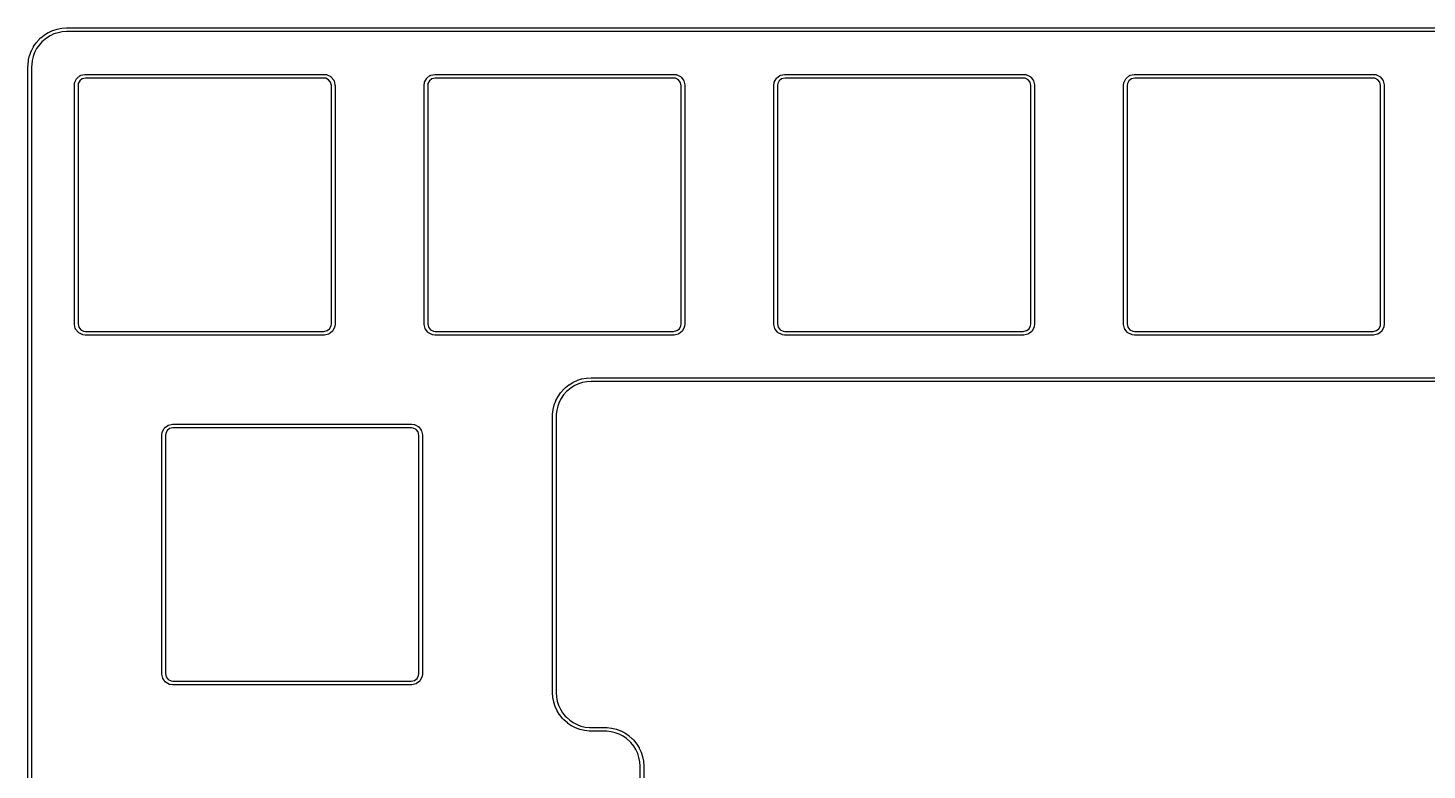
# Model space of a CAD drawing. Extents: x 0.3 to 11.5, y -5.1 to -1.4.
# Drawn here: x 0.253 to 3.253, y -2.956 to -1.365 of the extents above; entities that cross this region are included whole.
import ezdxf

# ---------------------------------------------------------------- set-up
doc = ezdxf.new("R2010")
doc.units = 0
doc.header["$MEASUREMENT"] = 0
doc.layers.add('BLACK', color=7, linetype='CONTINUOUS')

msp = doc.modelspace()

# ---------------------------------------------------------------- linework, layer by layer
at = {"layer": 'BLACK', "linetype": 'CONTINUOUS'}
for p, q in [((0.288374, -1.38025), (0.288535, -1.38006)), ((0.288535, -1.38006), (0.296735, -1.37502)), ((0.296735, -1.37502), (0.296977, -1.37496)), ((0.296977, -1.37496), (0.297159, -1.37479)), ((0.297159, -1.37479), (0.305888, -1.3708)), ((0.308947, -1.37805), (0.300656, -1.38185)), ((0.305888, -1.3708), (0.306134, -1.37077)), ((0.306134, -1.37077), (0.306336, -1.37062)), ((0.306336, -1.37062), (0.315492, -1.36772)), ((0.317644, -1.37529), (0.308947, -1.37805)), ((0.315492, -1.36772), (0.315741, -1.36772)), ((0.315741, -1.36772), (0.315959, -1.3676)), ((0.315959, -1.3676), (0.325442, -1.36583)), ((0.326652, -1.37361), (0.317644, -1.37529)), ((0.325442, -1.36583), (0.325691, -1.36586)), ((0.325691, -1.36586), (0.325923, -1.36577)), ((0.325923, -1.36577), (0.335633, -1.36517)), ((0.335997, -1.37303), (0.326652, -1.37361)), ((0.335633, -1.36517), (0.335756, -1.3652)), ((0.335756, -1.3652), (0.335876, -1.36516)), ((0.335876, -1.36516), (10.0278, -1.36516)), ((10.0278, -1.37303), (0.335997, -1.37303)), ((0.260391, -1.41413), (0.26481, -1.4056)), ((0.26481, -1.4056), (0.264987, -1.40542)), ((0.264987, -1.40542), (0.265058, -1.40518)), ((0.265058, -1.40518), (0.270509, -1.39722)), ((0.271691, -1.40943), (0.267492, -1.41753)), ((0.270509, -1.39722), (0.270707, -1.39707)), ((0.270707, -1.39707), (0.270807, -1.39684)), ((0.270807, -1.39684), (0.277248, -1.38955)), ((0.276868, -1.40187), (0.271691, -1.40943)), ((0.283036, -1.39489), (0.276868, -1.40187)), ((0.277248, -1.38955), (0.2774, -1.38946)), ((0.2774, -1.38946), (0.277484, -1.38931)), ((0.277484, -1.38931), (0.280313, -1.38661)), ((0.280313, -1.38661), (0.280473, -1.38654)), ((0.280473, -1.38654), (0.28057, -1.38639)), ((0.28057, -1.38639), (0.28814, -1.38034)), ((0.285619, -1.39243), (0.283036, -1.39489)), ((0.292867, -1.38664), (0.285619, -1.39243)), ((0.28814, -1.38034), (0.288374, -1.38025)), ((0.300656, -1.38185), (0.292867, -1.38664)), ((0.25332, -1.44349), (0.254395, -1.43386)), ((0.254395, -1.43386), (0.254498, -1.43363)), ((0.254478, -1.43339), (0.25671, -1.42402)), ((0.254498, -1.43363), (0.254478, -1.43339)), ((0.25671, -1.42402), (0.256839, -1.42381)), ((0.256839, -1.42381), (0.256849, -1.42356)), ((0.256849, -1.42356), (0.260196, -1.41456)), ((0.260196, -1.41456), (0.26035, -1.41437)), ((0.26035, -1.41437), (0.260391, -1.41413)), ((0.262193, -1.43498), (0.261164, -1.4442)), ((0.264313, -1.42608), (0.262193, -1.43498)), ((0.267492, -1.41753), (0.264313, -1.42608)), ((0.253199, -1.44783), (0.253215, -1.44779)), ((0.253199, -5.04035), (0.253199, -1.44783)), ((0.2532, -1.44774), (0.253297, -1.44383)), ((0.253215, -1.44779), (0.2532, -1.44774)), ((0.253297, -1.44383), (0.253355, -1.44367)), ((0.253355, -1.44367), (0.25332, -1.44349)), ((0.261164, -1.4442), (0.261073, -1.44788)), ((0.261073, -1.44788), (0.261073, -5.04023)), ((0.35861, -1.47257), (0.365266, -1.46735)), ((0.365266, -1.46735), (0.366079, -1.46705)), ((0.366079, -1.46705), (0.366823, -1.46661)), ((0.366823, -1.46661), (0.375357, -1.46466)), ((0.375357, -1.46466), (0.375804, -1.46471)), ((0.375804, -1.46471), (0.37623, -1.46457)), ((0.37623, -1.46457), (0.888041, -1.46457)), ((0.888041, -1.46457), (0.888283, -1.46465)), ((0.888283, -1.46465), (0.888533, -1.4646)), ((0.888533, -1.4646), (0.893453, -1.46522)), ((0.893453, -1.46522), (0.894073, -1.46551)), ((0.894073, -1.46551), (0.894749, -1.46562)), ((0.894749, -1.46562), (0.902351, -1.46949)), ((0.902351, -1.46949), (0.902953, -1.47009)), ((0.902953, -1.47009), (0.90366, -1.47057)), ((1.10861, -1.47257), (1.11527, -1.46735)), ((1.11527, -1.46735), (1.11608, -1.46705)), ((1.11608, -1.46705), (1.11682, -1.46661)), ((1.11682, -1.46661), (1.12536, -1.46466)), ((1.12536, -1.46466), (1.1258, -1.46471)), ((1.1258, -1.46471), (1.12623, -1.46457)), ((1.12623, -1.46457), (1.63804, -1.46457)), ((1.63804, -1.46457), (1.63828, -1.46465)), ((1.63828, -1.46465), (1.63853, -1.4646)), ((1.63853, -1.4646), (1.64345, -1.46522)), ((1.64345, -1.46522), (1.64407, -1.46551)), ((1.64407, -1.46551), (1.64475, -1.46562)), ((1.64475, -1.46562), (1.65235, -1.46949)), ((1.65235, -1.46949), (1.65295, -1.47009)), ((1.65295, -1.47009), (1.65366, -1.47057)), ((1.85861, -1.47257), (1.86527, -1.46735)), ((1.86527, -1.46735), (1.86608, -1.46705)), ((1.86608, -1.46705), (1.86682, -1.46661)), ((1.86682, -1.46661), (1.87536, -1.46466)), ((1.87536, -1.46466), (1.8758, -1.46471)), ((1.8758, -1.46471), (1.87623, -1.46457)), ((1.87623, -1.46457), (2.38804, -1.46457)), ((2.38804, -1.46457), (2.38828, -1.46465)), ((2.38828, -1.46465), (2.38853, -1.4646)), ((2.38853, -1.4646), (2.39345, -1.46522)), ((2.39345, -1.46522), (2.39407, -1.46551)), ((2.39407, -1.46551), (2.39475, -1.46562)), ((2.39475, -1.46562), (2.40235, -1.46949)), ((2.40235, -1.46949), (2.40295, -1.47009)), ((2.40295, -1.47009), (2.40366, -1.47057)), ((2.60861, -1.47257), (2.61527, -1.46735)), ((2.61527, -1.46735), (2.61608, -1.46705)), ((2.61608, -1.46705), (2.61682, -1.46661)), ((2.61682, -1.46661), (2.62536, -1.46466)), ((2.62536, -1.46466), (2.6258, -1.46471)), ((2.6258, -1.46471), (2.62623, -1.46457)), ((2.62623, -1.46457), (3.13804, -1.46457)), ((3.13804, -1.46457), (3.13828, -1.46465)), ((3.13828, -1.46465), (3.13853, -1.4646)), ((3.13853, -1.4646), (3.14345, -1.46522)), ((3.14345, -1.46522), (3.14407, -1.46551)), ((3.14407, -1.46551), (3.14475, -1.46562)), ((3.14475, -1.46562), (3.15235, -1.46949)), ((3.15235, -1.46949), (3.15295, -1.47009)), ((3.15295, -1.47009), (3.15366, -1.47057)), ((0.352608, -1.48819), (0.352687, -1.48795)), ((0.352608, -2), (0.352608, -1.48819)), ((0.352639, -1.4877), (0.353259, -1.48278)), ((0.352687, -1.48795), (0.352639, -1.4877)), ((0.353259, -1.48278), (0.35355, -1.48216)), ((0.35355, -1.48216), (0.353657, -1.48148)), ((0.353657, -1.48148), (0.357533, -1.47388)), ((0.357533, -1.47388), (0.358135, -1.47328)), ((0.358135, -1.47328), (0.35861, -1.47257)), ((0.360985, -1.48444), (0.360482, -1.48844)), ((0.360482, -1.48844), (0.360482, -1.99956)), ((0.364154, -1.47823), (0.360985, -1.48444)), ((0.369431, -1.47409), (0.364154, -1.47823)), ((0.376672, -1.47244), (0.369431, -1.47409)), ((0.887794, -1.47244), (0.376672, -1.47244)), ((0.891786, -1.47294), (0.887794, -1.47244)), ((0.898001, -1.47611), (0.891786, -1.47294)), ((0.902142, -1.48139), (0.898001, -1.47611)), ((0.903789, -1.48863), (0.902142, -1.48139)), ((0.90366, -1.47057), (0.908883, -1.47722)), ((0.903789, -1.99975), (0.903789, -1.48863)), ((0.908883, -1.47722), (0.909181, -1.47804)), ((0.909181, -1.47804), (0.909624, -1.47878)), ((0.909624, -1.47878), (0.911565, -1.48732)), ((0.911565, -1.48732), (0.911525, -1.48776)), ((0.911525, -1.48776), (0.911663, -1.48819)), ((0.911663, -1.48819), (0.911663, -2)), ((1.10261, -1.48819), (1.10269, -1.48795)), ((1.10261, -2), (1.10261, -1.48819)), ((1.10264, -1.4877), (1.10326, -1.48278)), ((1.10269, -1.48795), (1.10264, -1.4877)), ((1.10326, -1.48278), (1.10355, -1.48216)), ((1.10355, -1.48216), (1.10366, -1.48148)), ((1.10366, -1.48148), (1.10753, -1.47388)), ((1.10753, -1.47388), (1.10814, -1.47328)), ((1.10814, -1.47328), (1.10861, -1.47257)), ((1.11099, -1.48444), (1.11048, -1.48844)), ((1.11048, -1.48844), (1.11048, -1.99956)), ((1.11415, -1.47823), (1.11099, -1.48444)), ((1.11943, -1.47409), (1.11415, -1.47823)), ((1.12667, -1.47244), (1.11943, -1.47409)), ((1.63779, -1.47244), (1.12667, -1.47244)), ((1.64179, -1.47294), (1.63779, -1.47244)), ((1.648, -1.47611), (1.64179, -1.47294)), ((1.65214, -1.48139), (1.648, -1.47611)), ((1.65379, -1.48863), (1.65214, -1.48139)), ((1.65366, -1.47057), (1.65888, -1.47722)), ((1.65379, -1.99975), (1.65379, -1.48863)), ((1.65888, -1.47722), (1.65918, -1.47804)), ((1.65918, -1.47804), (1.65962, -1.47878)), ((1.65962, -1.47878), (1.66157, -1.48732)), ((1.66157, -1.48732), (1.66152, -1.48776)), ((1.66152, -1.48776), (1.66166, -1.48819)), ((1.66166, -1.48819), (1.66166, -2)), ((1.85261, -1.48819), (1.85269, -1.48795)), ((1.85261, -2), (1.85261, -1.48819)), ((1.85264, -1.4877), (1.85326, -1.48278)), ((1.85269, -1.48795), (1.85264, -1.4877)), ((1.85326, -1.48278), (1.85355, -1.48216)), ((1.85355, -1.48216), (1.85366, -1.48148)), ((1.85366, -1.48148), (1.85753, -1.47388)), ((1.85753, -1.47388), (1.85814, -1.47328)), ((1.85814, -1.47328), (1.85861, -1.47257)), ((1.86099, -1.48444), (1.86048, -1.48844)), ((1.86048, -1.48844), (1.86048, -1.99956)), ((1.86415, -1.47823), (1.86099, -1.48444)), ((1.86943, -1.47409), (1.86415, -1.47823)), ((1.87667, -1.47244), (1.86943, -1.47409)), ((2.38779, -1.47244), (1.87667, -1.47244)), ((2.39179, -1.47294), (2.38779, -1.47244)), ((2.398, -1.47611), (2.39179, -1.47294)), ((2.40214, -1.48139), (2.398, -1.47611)), ((2.40379, -1.48863), (2.40214, -1.48139)), ((2.40366, -1.47057), (2.40888, -1.47722)), ((2.40379, -1.99975), (2.40379, -1.48863)), ((2.40888, -1.47722), (2.40918, -1.47804)), ((2.40918, -1.47804), (2.40962, -1.47878)), ((2.40962, -1.47878), (2.41157, -1.48732)), ((2.41157, -1.48732), (2.41152, -1.48776)), ((2.41152, -1.48776), (2.41166, -1.48819)), ((2.41166, -1.48819), (2.41166, -2)), ((2.60261, -1.48819), (2.60269, -1.48795)), ((2.60261, -2), (2.60261, -1.48819)), ((2.60264, -1.4877), (2.60326, -1.48278)), ((2.60269, -1.48795), (2.60264, -1.4877)), ((2.60326, -1.48278), (2.60355, -1.48216)), ((2.60355, -1.48216), (2.60366, -1.48148)), ((2.60366, -1.48148), (2.60753, -1.47388)), ((2.60753, -1.47388), (2.60814, -1.47328)), ((2.60814, -1.47328), (2.60861, -1.47257)), ((2.61099, -1.48444), (2.61048, -1.48844)), ((2.61048, -1.48844), (2.61048, -1.99956)), ((2.61415, -1.47823), (2.61099, -1.48444)), ((2.61943, -1.47409), (2.61415, -1.47823)), ((2.62667, -1.47244), (2.61943, -1.47409)), ((3.13779, -1.47244), (2.62667, -1.47244)), ((3.14179, -1.47294), (3.13779, -1.47244)), ((3.148, -1.47611), (3.14179, -1.47294)), ((3.15214, -1.48139), (3.148, -1.47611)), ((3.15379, -1.48863), (3.15214, -1.48139)), ((3.15366, -1.47057), (3.15888, -1.47722)), ((3.15379, -1.99975), (3.15379, -1.48863)), ((3.15888, -1.47722), (3.15918, -1.47804)), ((3.15918, -1.47804), (3.15962, -1.47878)), ((3.15962, -1.47878), (3.16157, -1.48732)), ((3.16157, -1.48732), (3.16152, -1.48776)), ((3.16152, -1.48776), (3.16166, -1.48819)), ((3.16166, -1.48819), (3.16166, -2)), ((0.352747, -2.00043), (0.352608, -2)), ((0.352706, -2.00087), (0.352747, -2.00043)), ((0.354647, -2.00941), (0.352706, -2.00087)), ((0.355091, -2.01015), (0.354647, -2.00941)), ((0.360482, -1.99956), (0.362129, -2.0068)), ((0.362129, -2.0068), (0.36627, -2.01208)), ((0.894841, -2.0141), (0.900118, -2.00996)), ((0.900118, -2.00996), (0.903286, -2.00374)), ((0.903286, -2.00374), (0.903789, -1.99975)), ((0.910614, -2.00671), (0.906739, -2.01431)), ((0.910721, -2.00603), (0.910614, -2.00671)), ((0.911013, -2.00541), (0.910721, -2.00603)), ((0.911633, -2.00049), (0.911013, -2.00541)), ((0.911663, -2), (0.911585, -2.00024)), ((0.911585, -2.00024), (0.911633, -2.00049)), ((1.10275, -2.00043), (1.10261, -2)), ((1.10271, -2.00087), (1.10275, -2.00043)), ((1.10465, -2.00941), (1.10271, -2.00087)), ((1.10509, -2.01015), (1.10465, -2.00941)), ((1.11048, -1.99956), (1.11213, -2.0068)), ((1.11213, -2.0068), (1.11627, -2.01208)), ((1.64484, -2.0141), (1.65012, -2.00996)), ((1.65012, -2.00996), (1.65329, -2.00374)), ((1.65329, -2.00374), (1.65379, -1.99975)), ((1.66061, -2.00671), (1.65674, -2.01431)), ((1.66072, -2.00603), (1.66061, -2.00671)), ((1.66101, -2.00541), (1.66072, -2.00603)), ((1.66163, -2.00049), (1.66101, -2.00541)), ((1.66166, -2), (1.66158, -2.00024)), ((1.66158, -2.00024), (1.66163, -2.00049)), ((1.85275, -2.00043), (1.85261, -2)), ((1.85271, -2.00087), (1.85275, -2.00043)), ((1.85465, -2.00941), (1.85271, -2.00087)), ((1.85509, -2.01015), (1.85465, -2.00941)), ((1.86048, -1.99956), (1.86213, -2.0068)), ((1.86213, -2.0068), (1.86627, -2.01208)), ((2.39484, -2.0141), (2.40012, -2.00996)), ((2.40012, -2.00996), (2.40329, -2.00374)), ((2.40329, -2.00374), (2.40379, -1.99975)), ((2.41061, -2.00671), (2.40674, -2.01431)), ((2.41072, -2.00603), (2.41061, -2.00671)), ((2.41101, -2.00541), (2.41072, -2.00603)), ((2.41163, -2.00049), (2.41101, -2.00541)), ((2.41166, -2), (2.41158, -2.00024)), ((2.41158, -2.00024), (2.41163, -2.00049)), ((2.60275, -2.00043), (2.60261, -2)), ((2.60271, -2.00087), (2.60275, -2.00043)), ((2.60465, -2.00941), (2.60271, -2.00087)), ((2.60509, -2.01015), (2.60465, -2.00941)), ((2.61048, -1.99956), (2.61213, -2.0068)), ((2.61213, -2.0068), (2.61627, -2.01208)), ((3.14484, -2.0141), (3.15012, -2.00996)), ((3.15012, -2.00996), (3.15329, -2.00374)), ((3.15329, -2.00374), (3.15379, -1.99975)), ((3.16061, -2.00671), (3.15674, -2.01431)), ((3.16072, -2.00603), (3.16061, -2.00671)), ((3.16101, -2.00541), (3.16072, -2.00603)), ((3.16163, -2.00049), (3.16101, -2.00541)), ((3.16166, -2), (3.16158, -2.00024)), ((3.16158, -2.00024), (3.16163, -2.00049)), ((0.355389, -2.01096), (0.355091, -2.01015)), ((0.360611, -2.01762), (0.355389, -2.01096)), ((0.361319, -2.0181), (0.360611, -2.01762)), ((0.361921, -2.0187), (0.361319, -2.0181)), ((0.369523, -2.02257), (0.361921, -2.0187)), ((0.36627, -2.01208), (0.372486, -2.01525)), ((0.370199, -2.02268), (0.369523, -2.02257)), ((0.370819, -2.02297), (0.370199, -2.02268)), ((0.375738, -2.02359), (0.370819, -2.02297)), ((0.372486, -2.01525), (0.376477, -2.01575)), ((0.375988, -2.02354), (0.375738, -2.02359)), ((0.37623, -2.02362), (0.375988, -2.02354)), ((0.888041, -2.02362), (0.37623, -2.02362)), ((0.376477, -2.01575), (0.887599, -2.01575)), ((0.887599, -2.01575), (0.894841, -2.0141)), ((0.888468, -2.02348), (0.888041, -2.02362)), ((0.888915, -2.02352), (0.888468, -2.02348)), ((0.897449, -2.02158), (0.888915, -2.02352)), ((0.898193, -2.02114), (0.897449, -2.02158)), ((0.899006, -2.02084), (0.898193, -2.02114)), ((0.905662, -2.01562), (0.899006, -2.02084)), ((0.906136, -2.01491), (0.905662, -2.01562)), ((0.906739, -2.01431), (0.906136, -2.01491)), ((1.10539, -2.01096), (1.10509, -2.01015)), ((1.11061, -2.01762), (1.10539, -2.01096)), ((1.11132, -2.0181), (1.11061, -2.01762)), ((1.11192, -2.0187), (1.11132, -2.0181)), ((1.11952, -2.02257), (1.11192, -2.0187)), ((1.11627, -2.01208), (1.12249, -2.01525)), ((1.1202, -2.02268), (1.11952, -2.02257)), ((1.12082, -2.02297), (1.1202, -2.02268)), ((1.12574, -2.02359), (1.12082, -2.02297)), ((1.12249, -2.01525), (1.12648, -2.01575)), ((1.12599, -2.02354), (1.12574, -2.02359)), ((1.12623, -2.02362), (1.12599, -2.02354)), ((1.63804, -2.02362), (1.12623, -2.02362)), ((1.12648, -2.01575), (1.6376, -2.01575)), ((1.6376, -2.01575), (1.64484, -2.0141)), ((1.63847, -2.02348), (1.63804, -2.02362)), ((1.63891, -2.02352), (1.63847, -2.02348)), ((1.64745, -2.02158), (1.63891, -2.02352)), ((1.64819, -2.02114), (1.64745, -2.02158)), ((1.64901, -2.02084), (1.64819, -2.02114)), ((1.65566, -2.01562), (1.64901, -2.02084)), ((1.65614, -2.01491), (1.65566, -2.01562)), ((1.65674, -2.01431), (1.65614, -2.01491)), ((1.85539, -2.01096), (1.85509, -2.01015)), ((1.86061, -2.01762), (1.85539, -2.01096)), ((1.86132, -2.0181), (1.86061, -2.01762)), ((1.86192, -2.0187), (1.86132, -2.0181)), ((1.86952, -2.02257), (1.86192, -2.0187)), ((1.86627, -2.01208), (1.87249, -2.01525)), ((1.8702, -2.02268), (1.86952, -2.02257)), ((1.87082, -2.02297), (1.8702, -2.02268)), ((1.87574, -2.02359), (1.87082, -2.02297)), ((1.87249, -2.01525), (1.87648, -2.01575)), ((1.87599, -2.02354), (1.87574, -2.02359)), ((1.87623, -2.02362), (1.87599, -2.02354)), ((2.38804, -2.02362), (1.87623, -2.02362)), ((1.87648, -2.01575), (2.3876, -2.01575)), ((2.3876, -2.01575), (2.39484, -2.0141)), ((2.38847, -2.02348), (2.38804, -2.02362)), ((2.38891, -2.02352), (2.38847, -2.02348)), ((2.39745, -2.02158), (2.38891, -2.02352)), ((2.39819, -2.02114), (2.39745, -2.02158)), ((2.39901, -2.02084), (2.39819, -2.02114)), ((2.40566, -2.01562), (2.39901, -2.02084)), ((2.40614, -2.01491), (2.40566, -2.01562)), ((2.40674, -2.01431), (2.40614, -2.01491)), ((2.60539, -2.01096), (2.60509, -2.01015)), ((2.61061, -2.01762), (2.60539, -2.01096)), ((2.61132, -2.0181), (2.61061, -2.01762)), ((2.61192, -2.0187), (2.61132, -2.0181)), ((2.61952, -2.02257), (2.61192, -2.0187)), ((2.61627, -2.01208), (2.62249, -2.01525)), ((2.6202, -2.02268), (2.61952, -2.02257)), ((2.62082, -2.02297), (2.6202, -2.02268)), ((2.62574, -2.02359), (2.62082, -2.02297)), ((2.62249, -2.01525), (2.62648, -2.01575)), ((2.62599, -2.02354), (2.62574, -2.02359)), ((2.62623, -2.02362), (2.62599, -2.02354)), ((3.13804, -2.02362), (2.62623, -2.02362)), ((2.62648, -2.01575), (3.1376, -2.01575)), ((3.1376, -2.01575), (3.14484, -2.0141)), ((3.13847, -2.02348), (3.13804, -2.02362)), ((3.13891, -2.02352), (3.13847, -2.02348)), ((3.14745, -2.02158), (3.13891, -2.02352)), ((3.14819, -2.02114), (3.14745, -2.02158)), ((3.14901, -2.02084), (3.14819, -2.02114)), ((3.15566, -2.01562), (3.14901, -2.02084)), ((3.15614, -2.01491), (3.15566, -2.01562)), ((3.15674, -2.01431), (3.15614, -2.01491)), ((1.41337, -2.13025), (1.41354, -2.13006)), ((1.41354, -2.13006), (1.42174, -2.12502)), ((1.42174, -2.12502), (1.42198, -2.12496)), ((1.42198, -2.12496), (1.42216, -2.12479)), ((1.42216, -2.12479), (1.43089, -2.1208)), ((1.43395, -2.12805), (1.42566, -2.13185)), ((1.43089, -2.1208), (1.43113, -2.12077)), ((1.43113, -2.12077), (1.43134, -2.12062)), ((1.43134, -2.12062), (1.44049, -2.11772)), ((1.44264, -2.12529), (1.43395, -2.12805)), ((1.44049, -2.11772), (1.44074, -2.11772)), ((1.44074, -2.11772), (1.44096, -2.1176)), ((1.44096, -2.1176), (1.45044, -2.11583)), ((1.45165, -2.12361), (1.44264, -2.12529)), ((1.45044, -2.11583), (1.45069, -2.11586)), ((1.45069, -2.11586), (1.45092, -2.11577)), ((1.45092, -2.11577), (1.46063, -2.11517)), ((1.461, -2.12303), (1.45165, -2.12361)), ((1.46063, -2.11517), (1.46076, -2.1152)), ((1.46076, -2.1152), (1.46088, -2.11516)), ((1.46088, -2.11516), (10.3034, -2.11516)), ((10.3033, -2.12303), (1.461, -2.12303)), ((1.38539, -2.16413), (1.38981, -2.1556)), ((1.38981, -2.1556), (1.38999, -2.15542)), ((1.38999, -2.15542), (1.39006, -2.15518)), ((1.39006, -2.15518), (1.39551, -2.14722)), ((1.39669, -2.15943), (1.39249, -2.16753)), ((1.39551, -2.14722), (1.39571, -2.14707)), ((1.39571, -2.14707), (1.39581, -2.14684)), ((1.39581, -2.14684), (1.40225, -2.13955)), ((1.40187, -2.15187), (1.39669, -2.15943)), ((1.40804, -2.14489), (1.40187, -2.15187)), ((1.40225, -2.13955), (1.4024, -2.13946)), ((1.4024, -2.13946), (1.40248, -2.1393)), ((1.40248, -2.1393), (1.40531, -2.13661)), ((1.40531, -2.13661), (1.40547, -2.13654)), ((1.40547, -2.13654), (1.40557, -2.13639)), ((1.40557, -2.13639), (1.41314, -2.13034)), ((1.41062, -2.14243), (1.40804, -2.14489)), ((1.41787, -2.13664), (1.41062, -2.14243)), ((1.41314, -2.13034), (1.41337, -2.13025)), ((1.42566, -2.13185), (1.41787, -2.13664)), ((1.37832, -2.19349), (1.37939, -2.18386)), ((1.37939, -2.18386), (1.3795, -2.18363)), ((1.37948, -2.18339), (1.38171, -2.17402)), ((1.3795, -2.18363), (1.37948, -2.18339)), ((1.38171, -2.17402), (1.38184, -2.17381)), ((1.38184, -2.17381), (1.38185, -2.17356)), ((1.38185, -2.17356), (1.3852, -2.16456)), ((1.3852, -2.16456), (1.38535, -2.16437)), ((1.38535, -2.16437), (1.38539, -2.16413)), ((1.38719, -2.18498), (1.38616, -2.1942)), ((1.38931, -2.17608), (1.38719, -2.18498)), ((1.39249, -2.16753), (1.38931, -2.17608)), ((0.54611, -2.22257), (0.552766, -2.21735)), ((0.552766, -2.21735), (0.553579, -2.21705)), ((0.553579, -2.21705), (0.554323, -2.21661)), ((0.554323, -2.21661), (0.562857, -2.21467)), ((0.562857, -2.21467), (0.563304, -2.21471)), ((0.563304, -2.21471), (0.56373, -2.21457)), ((0.56373, -2.21457), (1.07554, -2.21457)), ((1.07554, -2.21457), (1.07578, -2.21465)), ((1.07578, -2.21465), (1.07603, -2.2146)), ((1.07603, -2.2146), (1.08095, -2.21522)), ((1.08095, -2.21522), (1.08157, -2.21551)), ((1.08157, -2.21551), (1.08225, -2.21562)), ((1.08225, -2.21562), (1.08985, -2.21949)), ((1.08985, -2.21949), (1.09045, -2.22009)), ((1.09045, -2.22009), (1.09116, -2.22057)), ((1.3782, -2.19774), (1.3783, -2.19383)), ((1.37821, -2.19779), (1.3782, -2.19774)), ((1.3782, -2.19783), (1.37821, -2.19779)), ((1.3782, -2.79035), (1.3782, -2.19783)), ((1.3783, -2.19383), (1.37836, -2.19367)), ((1.37836, -2.19367), (1.37832, -2.19349)), ((1.38616, -2.1942), (1.38607, -2.19788)), ((1.38607, -2.19788), (1.38607, -2.79023)), ((0.540108, -2.23819), (0.540187, -2.23795)), ((0.540108, -2.75), (0.540108, -2.23819)), ((0.540139, -2.2377), (0.540759, -2.23278)), ((0.540187, -2.23795), (0.540139, -2.2377)), ((0.540759, -2.23278), (0.54105, -2.23216)), ((0.54105, -2.23216), (0.541157, -2.23148)), ((0.541157, -2.23148), (0.545033, -2.22388)), ((0.545033, -2.22388), (0.545635, -2.22328)), ((0.545635, -2.22328), (0.54611, -2.22257)), ((0.548485, -2.23444), (0.547982, -2.23844)), ((0.547982, -2.23844), (0.547982, -2.74956)), ((0.551654, -2.22823), (0.548485, -2.23444)), ((0.556931, -2.22409), (0.551654, -2.22823)), ((0.564172, -2.22244), (0.556931, -2.22409)), ((1.07529, -2.22244), (0.564172, -2.22244)), ((1.07929, -2.22294), (1.07529, -2.22244)), ((1.0855, -2.22611), (1.07929, -2.22294)), ((1.08964, -2.23139), (1.0855, -2.22611)), ((1.09129, -2.23863), (1.08964, -2.23139)), ((1.09116, -2.22057), (1.09638, -2.22722)), ((1.09129, -2.74975), (1.09129, -2.23863)), ((1.09638, -2.22722), (1.09668, -2.22804)), ((1.09668, -2.22804), (1.09712, -2.22878)), ((1.09712, -2.22878), (1.09907, -2.23732)), ((1.09907, -2.23732), (1.09902, -2.23776)), ((1.09902, -2.23776), (1.09916, -2.23819)), ((1.09916, -2.23819), (1.09916, -2.75)), ((0.540247, -2.75043), (0.540108, -2.75)), ((0.540206, -2.75087), (0.540247, -2.75043)), ((0.542147, -2.75941), (0.540206, -2.75087)), ((0.542591, -2.76015), (0.542147, -2.75941)), ((0.542889, -2.76096), (0.542591, -2.76015)), ((0.547982, -2.74956), (0.549629, -2.7568)), ((0.549629, -2.7568), (0.55377, -2.76208)), ((1.08234, -2.7641), (1.08762, -2.75996)), ((1.08762, -2.75996), (1.09079, -2.75374)), ((1.09079, -2.75374), (1.09129, -2.74975)), ((1.09811, -2.75671), (1.09424, -2.76431)), ((1.09822, -2.75603), (1.09811, -2.75671)), ((1.09851, -2.75541), (1.09822, -2.75603)), ((1.09913, -2.75049), (1.09851, -2.75541)), ((1.09916, -2.75), (1.09908, -2.75024)), ((1.09908, -2.75024), (1.09913, -2.75049)), ((0.548111, -2.76762), (0.542889, -2.76096)), ((0.548819, -2.7681), (0.548111, -2.76762)), ((0.549421, -2.7687), (0.548819, -2.7681)), ((0.557023, -2.77257), (0.549421, -2.7687)), ((0.55377, -2.76208), (0.559986, -2.76525)), ((0.557699, -2.77268), (0.557023, -2.77257)), ((0.558319, -2.77297), (0.557699, -2.77268)), ((0.563238, -2.77359), (0.558319, -2.77297)), ((0.559986, -2.76525), (0.563977, -2.76575)), ((0.563488, -2.77354), (0.563238, -2.77359)), ((0.56373, -2.77362), (0.563488, -2.77354)), ((1.07554, -2.77362), (0.56373, -2.77362)), ((0.563977, -2.76575), (1.0751, -2.76575)), ((1.0751, -2.76575), (1.08234, -2.7641)), ((1.07597, -2.77348), (1.07554, -2.77362)), ((1.07641, -2.77352), (1.07597, -2.77348)), ((1.08495, -2.77158), (1.07641, -2.77352)), ((1.08569, -2.77114), (1.08495, -2.77158)), ((1.08651, -2.77084), (1.08569, -2.77114)), ((1.09316, -2.76562), (1.08651, -2.77084)), ((1.09364, -2.76491), (1.09316, -2.76562)), ((1.09424, -2.76431), (1.09364, -2.76491)), ((1.37824, -2.79047), (1.3782, -2.79035)), ((1.37821, -2.7906), (1.37824, -2.79047)), ((1.37881, -2.80031), (1.37821, -2.7906)), ((1.3789, -2.80054), (1.37881, -2.80031)), ((1.37887, -2.80079), (1.3789, -2.80054)), ((1.38064, -2.81027), (1.37887, -2.80079)), ((1.38076, -2.81049), (1.38064, -2.81027)), ((1.38076, -2.81074), (1.38076, -2.81049)), ((1.38366, -2.81989), (1.38076, -2.81074)), ((1.38381, -2.8201), (1.38366, -2.81989)), ((1.38384, -2.82034), (1.38381, -2.8201)), ((1.38607, -2.79023), (1.38665, -2.79958)), ((1.38665, -2.79958), (1.38834, -2.80859)), ((1.38834, -2.80859), (1.3911, -2.81728)), ((1.3911, -2.81728), (1.39489, -2.82557)), ((1.38783, -2.82907), (1.38384, -2.82034)), ((1.388, -2.82925), (1.38783, -2.82907)), ((1.38806, -2.8295), (1.388, -2.82925)), ((1.3931, -2.83769), (1.38806, -2.8295)), ((1.39329, -2.83786), (1.3931, -2.83769)), ((1.39338, -2.83809), (1.39329, -2.83786)), ((1.39943, -2.84566), (1.39338, -2.83809)), ((1.39489, -2.82557), (1.39968, -2.83336)), ((1.39958, -2.84576), (1.39943, -2.84566)), ((1.39965, -2.84592), (1.39958, -2.84576)), ((1.40235, -2.84875), (1.39965, -2.84592)), ((1.39968, -2.83336), (1.40547, -2.84061)), ((1.4025, -2.84883), (1.40235, -2.84875)), ((1.40259, -2.84898), (1.4025, -2.84883)), ((1.40988, -2.85542), (1.40259, -2.84898)), ((1.40547, -2.84061), (1.40793, -2.84319)), ((1.40793, -2.84319), (1.41491, -2.84936)), ((1.41491, -2.84936), (1.42247, -2.85454)), ((1.41011, -2.85552), (1.40988, -2.85542)), ((1.41026, -2.85572), (1.41011, -2.85552)), ((1.41822, -2.86117), (1.41026, -2.85572)), ((1.41846, -2.86124), (1.41822, -2.86117)), ((1.41864, -2.86142), (1.41846, -2.86124)), ((1.42717, -2.86584), (1.41864, -2.86142)), ((1.42247, -2.85454), (1.43058, -2.85874)), ((1.42741, -2.86588), (1.42717, -2.86584)), ((1.42761, -2.86603), (1.42741, -2.86588)), ((1.4366, -2.86938), (1.42761, -2.86603)), ((1.43058, -2.85874), (1.43912, -2.86192)), ((1.43685, -2.86939), (1.4366, -2.86938)), ((1.43706, -2.86952), (1.43685, -2.86939)), ((1.44643, -2.87175), (1.43706, -2.86952)), ((1.43912, -2.86192), (1.44802, -2.86404)), ((1.44668, -2.87173), (1.44643, -2.87175)), ((1.4469, -2.87184), (1.44668, -2.87173)), ((1.45653, -2.87291), (1.4469, -2.87184)), ((1.44802, -2.86404), (1.45724, -2.86507)), ((1.45671, -2.87287), (1.45653, -2.87291)), ((1.45687, -2.87293), (1.45671, -2.87287)), ((1.46078, -2.87303), (1.45687, -2.87293)), ((1.45724, -2.86507), (1.46092, -2.86516)), ((1.46083, -2.87302), (1.46078, -2.87303)), ((1.46088, -2.87303), (1.46083, -2.87302)), ((1.49085, -2.87303), (1.46088, -2.87303)), ((1.46092, -2.86516), (1.4909, -2.86516)), ((1.49453, -2.87312), (1.49085, -2.87303)), ((1.4909, -2.86516), (1.49094, -2.86517)), ((1.49094, -2.86517), (1.49099, -2.86516)), ((1.49099, -2.86516), (1.4949, -2.86526)), ((1.50375, -2.87415), (1.49453, -2.87312)), ((1.4949, -2.86526), (1.49506, -2.86531)), ((1.49506, -2.86531), (1.49524, -2.86528)), ((1.49524, -2.86528), (1.50487, -2.86635)), ((1.51265, -2.87627), (1.50375, -2.87415)), ((1.50487, -2.86635), (1.5051, -2.86646)), ((1.5051, -2.86646), (1.50534, -2.86644)), ((1.50534, -2.86644), (1.51471, -2.86867)), ((1.5212, -2.87945), (1.51265, -2.87627)), ((1.51471, -2.86867), (1.51492, -2.8688)), ((1.51492, -2.8688), (1.51517, -2.86881)), ((1.51517, -2.86881), (1.52417, -2.87215)), ((1.5293, -2.88365), (1.5212, -2.87945)), ((1.52417, -2.87215), (1.52436, -2.87231)), ((1.52436, -2.87231), (1.5246, -2.87235)), ((1.5246, -2.87235), (1.53313, -2.87677)), ((1.53313, -2.87677), (1.53331, -2.87695)), ((1.53331, -2.87695), (1.53355, -2.87702)), ((1.53355, -2.87702), (1.54151, -2.88247)), ((1.53686, -2.88883), (1.5293, -2.88365)), ((1.54384, -2.89499), (1.53686, -2.88883)), ((1.54151, -2.88247), (1.54166, -2.88267)), ((1.54166, -2.88267), (1.54189, -2.88277)), ((1.54189, -2.88277), (1.54918, -2.88921)), ((1.5463, -2.89758), (1.54384, -2.89499)), ((1.55209, -2.90483), (1.5463, -2.89758)), ((1.54918, -2.88921), (1.54927, -2.88936)), ((1.54927, -2.88936), (1.54943, -2.88944)), ((1.54943, -2.88944), (1.55212, -2.89227)), ((1.55688, -2.91261), (1.55209, -2.90483)), ((1.55212, -2.89227), (1.55219, -2.89243)), ((1.55219, -2.89243), (1.55234, -2.89253)), ((1.55234, -2.89253), (1.55839, -2.9001)), ((1.55839, -2.9001), (1.55848, -2.90033)), ((1.55848, -2.90033), (1.55867, -2.90049)), ((1.55867, -2.90049), (1.56371, -2.90869)), ((1.56371, -2.90869), (1.56377, -2.90894)), ((1.56377, -2.90894), (1.56394, -2.90912)), ((1.56394, -2.90912), (1.56794, -2.91785)), ((1.56068, -2.92091), (1.55688, -2.91261)), ((1.56344, -2.9296), (1.56068, -2.92091)), ((1.56512, -2.93861), (1.56344, -2.9296)), ((1.5657, -2.94796), (1.56512, -2.93861)), ((1.56794, -2.91785), (1.56796, -2.91809)), ((1.56796, -2.91809), (1.56811, -2.91829)), ((1.56811, -2.91829), (1.57101, -2.92745)), ((1.57101, -2.92745), (1.57101, -2.9277)), ((1.57101, -2.9277), (1.57113, -2.92792)), ((1.57113, -2.92792), (1.57291, -2.9374)), ((1.57291, -2.9374), (1.57287, -2.93765)), ((1.57287, -2.93765), (1.57296, -2.93788)), ((1.57296, -2.93788), (1.57357, -2.94759)), ((1.5657, -3.54035), (1.5657, -2.94796)), ((1.57357, -2.94759), (1.57353, -2.94771)), ((1.57353, -2.94771), (1.57357, -2.94783)), ((1.57357, -2.94783), (1.57357, -3.54023))]:
    msp.add_line(p, q, dxfattribs=at)

doc.saveas('drawing.dxf')
